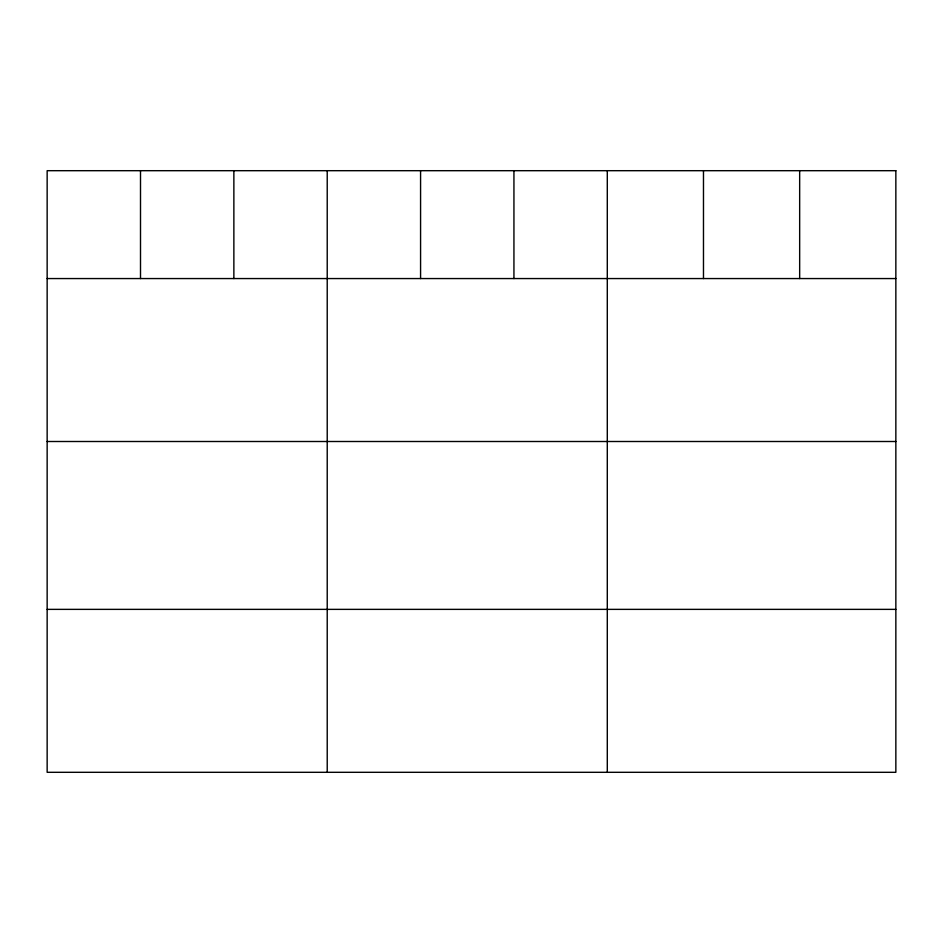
<?xml version="1.0" encoding="UTF-8"?>
<svg xmlns="http://www.w3.org/2000/svg" width="943" height="943" viewBox="0 0 943 943"><rect width="100%" height="100%" fill="white"/><g stroke="black" fill="none" stroke-linecap="round" stroke-linejoin="round"><path stroke-width="1.41" d="M47.15 278.562L895.85 278.562M47.15 441.501L895.85 441.501M47.15 609.367L895.85 609.367M799.664 170.695L799.664 278.562M703.478 170.695L703.478 278.562M607.292 170.695L607.292 772.305M513.935 170.695L513.935 278.562M420.578 170.695L420.578 278.562M327.221 170.695L327.221 772.305M233.864 170.695L233.864 278.562M140.507 170.695L140.507 278.562M895.85 170.695L47.15 170.695L47.15 772.305L895.85 772.305L895.85 170.695"/></g></svg>
